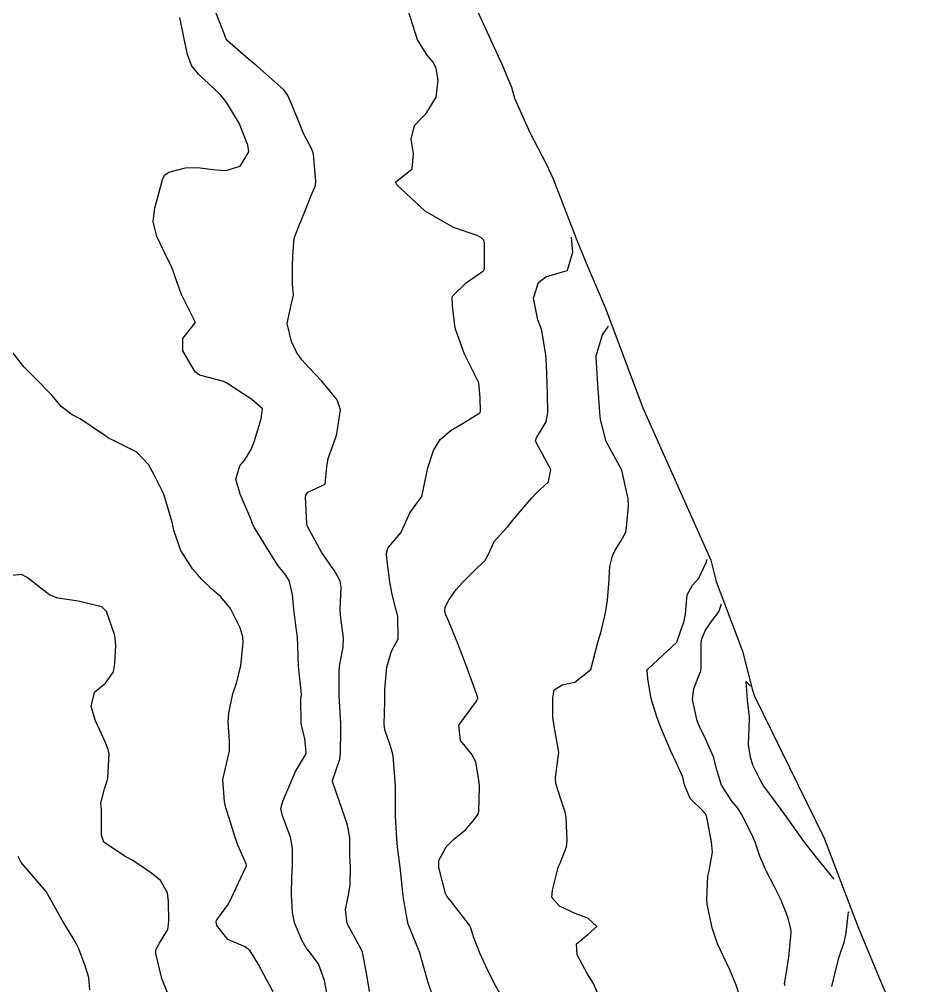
# Model space of a CAD drawing. Header units: metres. Extents: x 292545 to 299085, y 7450245 to 7463078.
# Drawn here: x 298772.6 to 298835, y 7451133.8 to 7451201.5 of the extents above; entities that cross this region are included whole.
import ezdxf

# ---------------------------------------------------------------- set-up
doc = ezdxf.new("R2010")
doc.units = ezdxf.units.M
for name, color, linetype in [('Area', 45, 'Continuous'), ('Curvas de Nivel 1m', 11, 'Continuous'), ('Curvas de Nivel 5m', 15, 'Continuous')]:
    doc.layers.add(name, color=color, linetype=linetype)

msp = doc.modelspace()

# ---------------------------------------------------------------- linework, layer by layer
at = {"layer": 'Area'}
msp.add_polyline3d([(298802.439, 7451206.98, 720.429), (298806.38, 7451198.356, 717.029), (298807.068, 7451196.725, 714.379), (298807.275, 7451195.968, 716.619), (298808.354, 7451193.555, 717.299), (298809.486, 7451191.371, 717.789), (298809.979, 7451190.319, 716.889), (298811.605, 7451186.125, 721.739), (298812.266, 7451184.457, 720.329), (298813.63, 7451181.289, 715.229), (298816.262, 7451174.254, 720.679), (298821.037, 7451163.575, 715.739), (298821.417, 7451162.079, 719.678), (298823.251, 7451157.201, 720.798), (298823.963, 7451154.471, 720.078), (298824.097, 7451154.053, 718.569), (298828.985, 7451144.099, 724.179), (298831.379, 7451137.782, 730.319), (298833.033, 7451133.87, 736.769), (298834.978, 7451129.335, 735.719)], dxfattribs=at)
at = {"layer": 'Curvas de Nivel 1m', "flags": 128}
for points, elevation in [([(298797.113, 7451133.337), (298796.993, 7451134.091), (298796.907, 7451134.62), (298796.626, 7451136.097), (298796.559, 7451136.262), (298796.397, 7451136.516), (298795.54, 7451138.109), (298795.437, 7451139.101), (298795.637, 7451140.108), (298795.744, 7451140.813), (298795.769, 7451142.107), (298795.74, 7451142.837), (298795.736, 7451144.107), (298795.572, 7451145.034), (298795.189, 7451146.113), (298794.532, 7451148.003), (298794.511, 7451148.12), (298794.512, 7451148.141), (298794.534, 7451148.21), (298795.03, 7451149.641), (298795.082, 7451150.115), (298795.11, 7451151.582), (298795.109, 7451152.115), (298795.011, 7451153.703), (298794.994, 7451154.116), (298794.987, 7451155.757), (298795.015, 7451156.116), (298795.256, 7451157.504), (298795.281, 7451158.114), (298795.073, 7451159.72), (298795.046, 7451160.116), (298795.13, 7451161.682), (298795.062, 7451162.116), (298794.709, 7451162.751), (298793.74, 7451164.13), (298792.751, 7451165.987), (298792.713, 7451166.141), (298792.617, 7451167.988), (298792.635, 7451168.142), (298792.775, 7451168.355), (298794.012, 7451168.896), (298794.12, 7451170.127), (298794.212, 7451170.715), (298794.729, 7451172.121), (298794.749, 7451172.196), (298794.826, 7451172.437), (298795.072, 7451174.117), (298794.853, 7451174.814), (298793.769, 7451176.131), (298792.882, 7451177.061), (298792.362, 7451177.622), (298791.997, 7451178.153), (298791.643, 7451178.901), (298791.339, 7451180.164), (298791.621, 7451181.471), (298791.78, 7451182.157), (298791.706, 7451182.914), (298791.708, 7451184.159), (298791.727, 7451184.915), (298791.828, 7451186.157), (298792.164, 7451186.984), (298792.633, 7451188.146), (298793.023, 7451189.145), (298793.319, 7451189.848), (298793.355, 7451190.137), (298793.186, 7451192.014), (298793.163, 7451192.139), (298793.065, 7451192.388), (298792.47, 7451193.543), (298792.216, 7451194.149), (298791.629, 7451195.623), (298791.373, 7451196.157), (298791.109, 7451196.547), (298789.257, 7451198.188), (298789.186, 7451198.242), (298789.134, 7451198.28), (298788.603, 7451198.731), (298787.151, 7451199.981), (298787.059, 7451200.118), (298787.023, 7451200.212), (298786.937, 7451200.432), (298786.252, 7451202.224)], 712), ([(298801.644, 7451132.746), (298801.197, 7451134.042), (298800.737, 7451135.697), (298800.637, 7451136.048), (298800.399, 7451136.634), (298799.823, 7451138.056), (298799.686, 7451138.796), (298799.481, 7451140.06), (298799.351, 7451141.164), (298799.264, 7451142.062), (298799.079, 7451143.462), (298799.024, 7451144.065), (298798.941, 7451145.632), (298798.93, 7451146.066), (298798.927, 7451147.668), (298798.908, 7451148.066), (298798.758, 7451149.87), (298798.729, 7451150.068), (298798.568, 7451150.612), (298798.193, 7451151.69), (298798.146, 7451152.077), (298798.19, 7451153.667), (298798.185, 7451154.076), (298798.179, 7451154.507), (298798.322, 7451156.075), (298798.644, 7451157.192), (298798.962, 7451157.754), (298799.11, 7451158.065), (298799.085, 7451159.65), (298798.979, 7451160.067), (298798.689, 7451161.169), (298798.54, 7451162.072), (298798.334, 7451163.691), (298798.295, 7451164.076), (298798.388, 7451164.415), (298798.734, 7451164.837), (298799.306, 7451165.503), (298799.573, 7451166.062), (298799.933, 7451166.887), (298800.773, 7451168.05), (298801.192, 7451170.044), (298801.591, 7451171.258), (298802.069, 7451172.031), (298802.83, 7451172.69), (298803.669, 7451173.177), (298804.842, 7451173.911), (298804.878, 7451173.965), (298804.881, 7451174), (298804.857, 7451174.955), (298804.772, 7451176.001), (298804.715, 7451176.161), (298803.775, 7451178.011), (298803.146, 7451179.782), (298803.1, 7451180.018), (298802.934, 7451181.406), (298802.904, 7451182.021), (298802.944, 7451182.097), (298803.913, 7451183.05), (298804.961, 7451183.769), (298805.097, 7451183.863), (298805.166, 7451183.998), (298805.172, 7451185.807), (298805.118, 7451185.999), (298804.985, 7451186.155), (298804.655, 7451186.336), (298802.996, 7451186.901), (298801.013, 7451188.05), (298799.031, 7451189.892), (298798.956, 7451190.071), (298798.983, 7451190.121), (298799.034, 7451190.155), (298800.091, 7451191.016), (298800.201, 7451192.059), (298800.037, 7451193.096), (298800.26, 7451194.058), (298800.673, 7451194.468), (298801.091, 7451194.88), (298801.787, 7451196.04), (298801.927, 7451197.232), (298801.786, 7451198.04), (298801.578, 7451198.484), (298801.142, 7451198.972), (298800.479, 7451200.057), (298800.138, 7451201.091), (298799.852, 7451202.063)], 713), ([(298794.318, 7451132.146), (298793.962, 7451134.126), (298793.532, 7451135.28), (298792.878, 7451136.143), (298792.663, 7451136.414), (298792.4, 7451136.889), (298791.859, 7451138.156), (298791.707, 7451138.874), (298791.639, 7451140.158), (298791.659, 7451141.356), (298791.703, 7451142.151), (298791.717, 7451143.393), (298791.579, 7451144.154), (298791.011, 7451145.657), (298790.902, 7451146.164), (298791.043, 7451146.687), (298791.657, 7451148.153), (298791.925, 7451148.766), (298792.558, 7451149.809), (298792.666, 7451150.035), (298792.681, 7451150.139), (298792.572, 7451151.055), (298792.369, 7451151.931), (298792.323, 7451152.144), (298792.298, 7451153.843), (298792.331, 7451154.144), (298792.328, 7451154.423), (298792.132, 7451156.148), (298792.09, 7451157.591), (298792.06, 7451158.149), (298791.966, 7451158.848), (298791.81, 7451160.153), (298791.709, 7451161.171), (298791.473, 7451162.158), (298791.165, 7451162.621), (298790.713, 7451163.193), (298790.069, 7451164.177), (298789.035, 7451165.9), (298788.89, 7451166.189), (298788.756, 7451166.52), (298788.045, 7451168.197), (298787.736, 7451169.248), (298788.01, 7451170.198), (298788.381, 7451170.613), (298788.81, 7451171.344), (298789.054, 7451171.953), (298789.122, 7451172.187), (298789.522, 7451173.497), (298789.597, 7451174.182), (298788.853, 7451174.852), (298787.099, 7451175.978), (298786.871, 7451176.095), (298786.463, 7451176.216), (298785.184, 7451176.544), (298784.878, 7451176.781), (298784.035, 7451178.249), (298784.033, 7451179.118), (298784.913, 7451180.24), (298783.908, 7451182.25), (298783.314, 7451183.901), (298783.178, 7451184.258), (298782.969, 7451184.666), (298782.209, 7451186.268), (298781.952, 7451187.322), (298782.052, 7451188.27), (298782.263, 7451189.025), (298782.59, 7451190.264), (298782.727, 7451190.573), (298783.041, 7451190.777), (298784.213, 7451191.081), (298785.046, 7451191.1), (298786.33, 7451190.935), (298787.043, 7451190.89), (298788.043, 7451191.205), (298788.643, 7451192.194), (298788.59, 7451192.673), (298787.963, 7451194.201), (298787.097, 7451195.645), (298786.854, 7451195.968), (298786.63, 7451196.217), (298785.124, 7451197.65), (298784.638, 7451198.245), (298784.358, 7451199.031), (298784.089, 7451200.251), (298783.817, 7451201.61)], 711), ([(298806.353, 7451132.99), (298805.819, 7451133.985), (298805.294, 7451135.076), (298804.865, 7451135.995), (298804.405, 7451137.176), (298804.223, 7451137.815), (298804.126, 7451138.004), (298802.932, 7451139.526), (298802.536, 7451140.029), (298802.497, 7451140.083), (298802.445, 7451140.206), (298801.963, 7451142.035), (298801.98, 7451142.523), (298802.477, 7451143.48), (298803.025, 7451144.022), (298803.828, 7451144.675), (298804.505, 7451145.446), (298804.726, 7451145.781), (298804.785, 7451145.997), (298804.828, 7451147.699), (298804.805, 7451147.997), (298804.554, 7451149.438), (298804.271, 7451150.004), (298803.484, 7451150.928), (298803.379, 7451152.018), (298804.6, 7451153.691), (298804.715, 7451153.886), (298804.688, 7451153.999), (298804.606, 7451154.211), (298803.95, 7451156.007), (298803.525, 7451157.13), (298803.182, 7451158.015), (298802.665, 7451159.278), (298802.445, 7451159.798), (298802.387, 7451160.024), (298802.421, 7451160.28), (298802.685, 7451160.833), (298803.178, 7451161.533), (298803.621, 7451162.011), (298804.161, 7451162.553), (298804.714, 7451163.078), (298805.188, 7451163.525), (298805.459, 7451163.993), (298805.843, 7451164.882), (298806.751, 7451165.885), (298806.804, 7451165.927), (298806.843, 7451165.979), (298807.156, 7451166.373), (298808.48, 7451167.954), (298808.776, 7451168.244), (298809.65, 7451169.075), (298809.829, 7451169.94), (298808.82, 7451171.77), (298808.758, 7451171.951), (298808.825, 7451172.164), (298809.498, 7451173.281), (298809.606, 7451173.942), (298809.577, 7451175.222), (298809.558, 7451175.943), (298809.522, 7451177.305), (298809.469, 7451177.944), (298809.188, 7451179.669), (298809.106, 7451179.948), (298808.92, 7451180.426), (298808.597, 7451181.955), (298808.954, 7451183.038), (298809.46, 7451183.443), (298810.963, 7451183.893), (298810.984, 7451183.908), (298811.355, 7451185.165), (298811.273, 7451186.22)], 714), ([(298823.206, 7451132.632), (298822.808, 7451133.783), (298822.379, 7451134.864), (298821.922, 7451135.795), (298821.508, 7451136.693), (298821.122, 7451137.803), (298820.778, 7451139.466), (298820.759, 7451139.807), (298820.838, 7451141.428), (298820.914, 7451141.805), (298821.16, 7451143.119), (298821.096, 7451143.804), (298820.754, 7451145.563), (298820.654, 7451145.809), (298820.514, 7451145.968), (298819.578, 7451146.878), (298819.201, 7451147.83), (298819.067, 7451148.361), (298818.55, 7451149.511), (298818.389, 7451149.842), (298818.253, 7451150.147), (298817.533, 7451151.846), (298817.265, 7451152.525), (298816.86, 7451153.856), (298816.624, 7451155.277), (298816.571, 7451155.861), (298816.583, 7451155.911), (298816.634, 7451155.961), (298818.653, 7451157.83), (298819.172, 7451159.321), (298819.256, 7451159.824), (298819.375, 7451161.141), (298819.764, 7451161.819), (298820.207, 7451162.316), (298820.719, 7451163.412), (298820.773, 7451163.65)], 716), ([(298783.378, 7451132.25), (298782.674, 7451133.951), (298782.553, 7451134.258), (298782.38, 7451134.929), (298782.132, 7451136.006), (298782.138, 7451136.264), (298782.398, 7451136.733), (298782.979, 7451137.682), (298783.052, 7451138.254), (298783.013, 7451139.675), (298782.94, 7451140.255), (298782.452, 7451141.132), (298781.836, 7451141.648), (298780.879, 7451142.284), (298780.467, 7451142.561), (298779.921, 7451142.845), (298778.486, 7451143.823), (298778.316, 7451144.313), (298778.327, 7451146.129), (298778.31, 7451146.312), (298778.283, 7451146.545), (298778.525, 7451147.541), (298778.724, 7451148.115), (298778.764, 7451148.308), (298778.854, 7451150.012), (298778.798, 7451150.308), (298778.568, 7451150.855), (298777.902, 7451152.317), (298777.591, 7451153.322), (298777.828, 7451154.318), (298778.244, 7451154.678), (298778.613, 7451154.959), (298779.168, 7451155.762), (298779.267, 7451156.304), (298779.329, 7451157.62), (298779.262, 7451158.304), (298778.678, 7451159.974), (298778.34, 7451160.313), (298776.687, 7451160.716), (298775.257, 7451160.92), (298774.691, 7451161.137), (298773.115, 7451162.376), (298772.705, 7451162.57), (298771.144, 7451162.403)], 709), ([(298826.24, 7451133.741), (298826.214, 7451133.893), (298826.382, 7451134.98), (298826.491, 7451135.639), (298826.502, 7451135.739), (298826.661, 7451137.487), (298826.65, 7451137.738), (298826.425, 7451138.545), (298825.965, 7451139.745), (298825.479, 7451140.724), (298824.932, 7451141.755), (298824.474, 7451142.839), (298824.247, 7451143.53), (298824.165, 7451143.765), (298823.912, 7451144.348), (298823.192, 7451145.78), (298822.925, 7451146.192), (298822.522, 7451146.683), (298821.777, 7451147.798), (298821.466, 7451148.879), (298821.231, 7451149.803), (298820.575, 7451151.256), (298820.29, 7451151.813), (298820.076, 7451152.327), (298819.758, 7451153.818), (298819.849, 7451154.583), (298820.326, 7451155.813), (298820.367, 7451156.081), (298820.364, 7451157.813), (298820.408, 7451158.06), (298820.662, 7451158.669), (298821.123, 7451159.351), (298821.596, 7451159.969), (298821.783, 7451160.52)], 717), ([(298829.693, 7451141.22), (298828.473, 7451142.717), (298827.675, 7451143.728), (298826.507, 7451145.349), (298826.229, 7451145.743), (298825.388, 7451146.888), (298824.74, 7451147.758), (298824.536, 7451148.08), (298823.992, 7451149.213), (298823.824, 7451149.771), (298823.672, 7451150.668), (298823.726, 7451151.773), (298823.759, 7451152.604), (298823.616, 7451153.757), (298823.524, 7451155.07), (298823.823, 7451154.75)], 718), ([(298777.498, 7451133.461), (298777.431, 7451134.324), (298777.186, 7451135.133), (298776.73, 7451136.335), (298776.626, 7451136.567), (298776.399, 7451136.961), (298775.561, 7451138.349), (298774.443, 7451140.36), (298772.684, 7451142.378), (298772.469, 7451142.798)], 708), ([(298829.524, 7451133.703), (298829.694, 7451134.379), (298830.021, 7451135.696), (298830.405, 7451136.884), (298830.528, 7451137.452), (298830.678, 7451138.925), (298830.733, 7451138.91)], 718)]:
    msp.add_lwpolyline(points, dxfattribs=dict(at, elevation=elevation))
at = {"layer": 'Curvas de Nivel 5m', "flags": 128}
for points, elevation in [([(298813.276, 7451132.82), (298812.804, 7451133.903), (298812.373, 7451134.596), (298811.675, 7451135.917), (298811.622, 7451136.696), (298812.407, 7451137.336), (298813.049, 7451137.9), (298812.422, 7451138.485), (298811.528, 7451138.817), (298810.434, 7451139.318), (298809.9, 7451139.935), (298809.93, 7451140.453), (298810.311, 7451141.932), (298810.343, 7451142.052), (298810.467, 7451142.35), (298810.926, 7451143.477), (298810.978, 7451143.925), (298810.886, 7451145.547), (298810.824, 7451145.927), (298810.522, 7451146.818), (298810.179, 7451147.934), (298810.138, 7451148.335), (298810.368, 7451149.932), (298810.371, 7451150.126), (298810.046, 7451151.935), (298809.956, 7451152.57), (298809.954, 7451153.936), (298810.053, 7451154.493), (298810.617, 7451154.841), (298811.509, 7451155.032), (298812.633, 7451155.91), (298813.133, 7451157.903), (298813.347, 7451158.587), (298813.66, 7451159.895), (298813.789, 7451160.791), (298813.889, 7451161.892), (298813.957, 7451163.133), (298814.14, 7451163.889), (298814.329, 7451164.286), (298814.739, 7451164.921), (298815.081, 7451165.544), (298815.134, 7451165.876), (298815.258, 7451167.385), (298815.235, 7451167.875), (298814.793, 7451169.88), (298813.696, 7451171.891), (298813.298, 7451173.436), (298813.254, 7451173.896), (298813.144, 7451175.613), (298813.127, 7451175.897), (298812.992, 7451177.798), (298812.994, 7451177.899), (298813.436, 7451179.366), (298813.873, 7451179.99)], 715), ([(298790.36, 7451133.316), (298789.893, 7451134.175), (298789.32, 7451135.244), (298788.736, 7451136.187), (298788.396, 7451136.473), (298787.171, 7451136.979), (298786.41, 7451137.961), (298786.353, 7451138.221), (298786.361, 7451138.273), (298786.415, 7451138.365), (298787.204, 7451139.436), (298787.586, 7451140.203), (298788.462, 7451142.096), (298788.493, 7451142.159), (298788.494, 7451142.19), (298788.464, 7451142.291), (298787.879, 7451143.601), (298787.662, 7451144.202), (298787.293, 7451145.417), (298787.049, 7451146.212), (298786.941, 7451146.637), (298786.827, 7451148.216), (298787.15, 7451149.615), (298787.295, 7451150.209), (298787.284, 7451150.923), (298787.196, 7451152.211), (298787.248, 7451152.869), (298787.539, 7451154.206), (298787.8, 7451155.017), (298788.078, 7451156.198), (298788.257, 7451157.804), (298788.232, 7451158.196), (298788.032, 7451158.827), (298787.359, 7451160.203), (298786.691, 7451161.01), (298786.044, 7451161.567), (298785.348, 7451162.23), (298785.044, 7451162.573), (298784.71, 7451162.974), (298783.883, 7451164.248), (298783.413, 7451165.583), (298783.267, 7451166.255), (298782.77, 7451167.975), (298782.698, 7451168.186), (298782.666, 7451168.262), (298782.03, 7451169.516), (298781.617, 7451170.278), (298780.806, 7451171.141), (298779.124, 7451172.001), (298778.821, 7451172.134), (298778.56, 7451172.313), (298776.834, 7451173.482), (298776.274, 7451173.775), (298775.492, 7451174.35), (298774.854, 7451175.112), (298773.646, 7451176.372), (298772.881, 7451177.142), (298771.893, 7451178.39)], 710)]:
    msp.add_lwpolyline(points, dxfattribs=dict(at, elevation=elevation))

doc.saveas('drawing.dxf')
